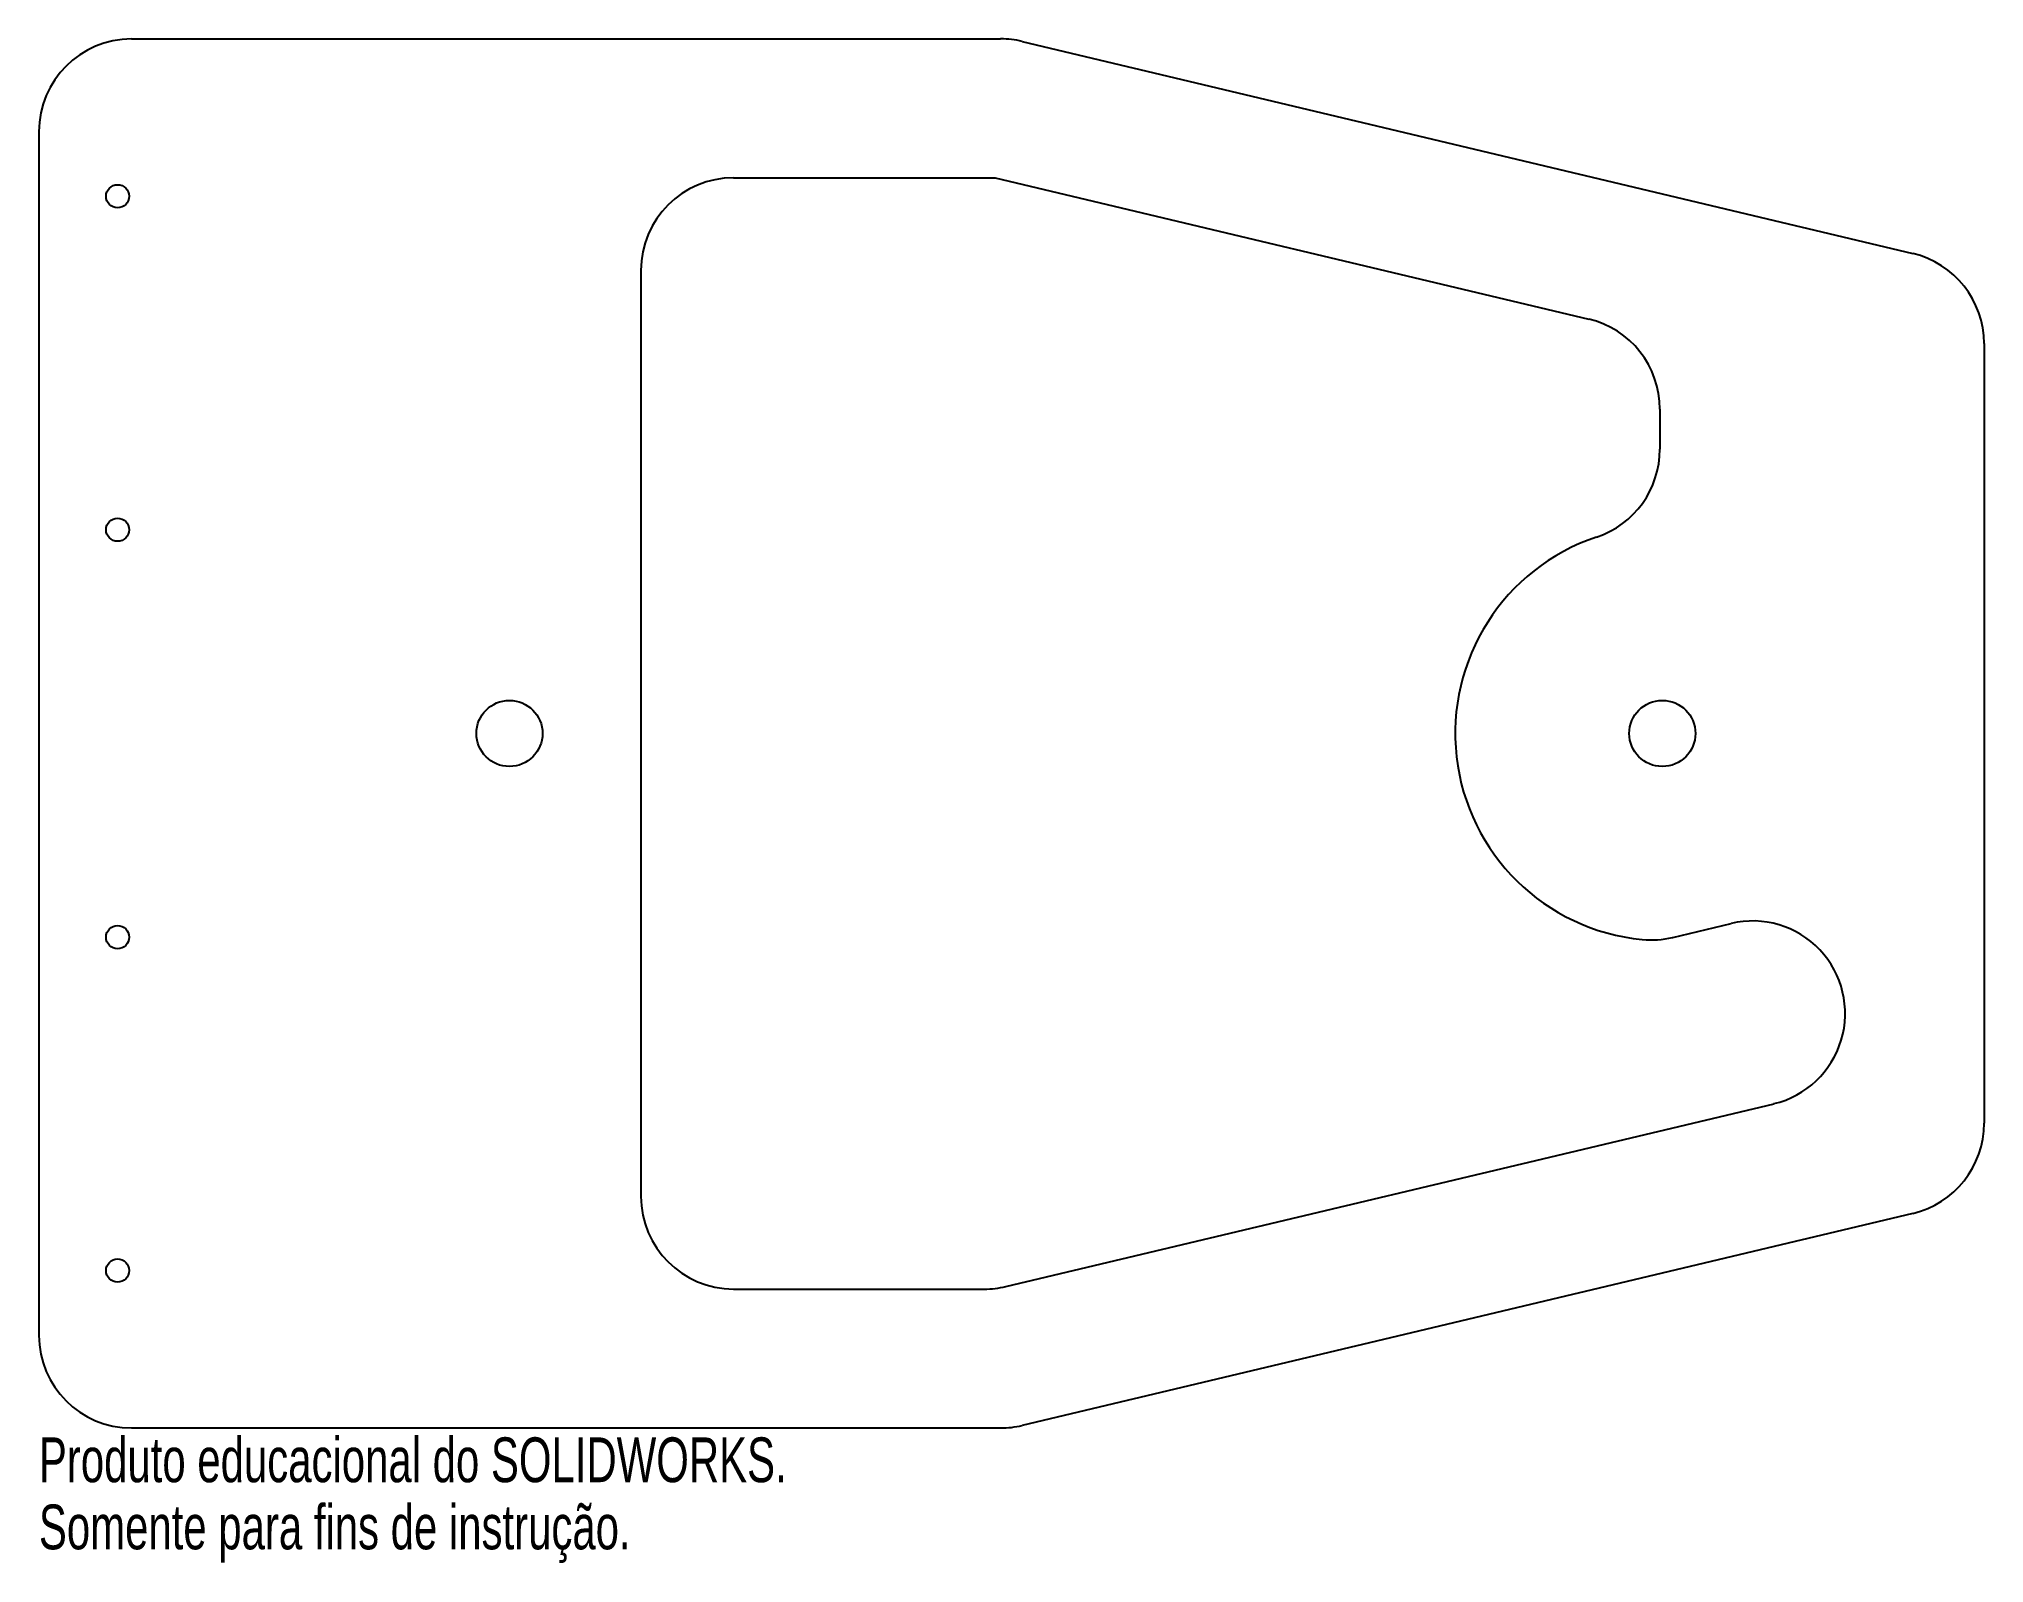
# Paper-space layout '_Inferior' of a CAD drawing. Header units: millimetres. Extents: x 0 to 210, y -90 to 75.
import ezdxf

# ---------------------------------------------------------------- set-up
doc = ezdxf.new("R2010")
doc.units = ezdxf.units.MM
doc.styles.add('SLDTEXTSTYLE0', font='TXT', dxfattribs={"width": 0.7})

psp = doc.layouts.new('_Inferior')

# ---------------------------------------------------------------- linework, layer by layer
at = {"color": 7, "linetype": 'Continuous', "lineweight": 25}
for p, q in [((10, 75), (103.83, 75)), ((106.14, 74.73), (202.32, 51.83)), ((0, 65), (0, -65)), ((75, 60), (103.24, 60)), ((103.24, 60), (167.32, 44.74)), ((65, 50), (65, -50)), ((210, 42.1), (210, -42.1)), ((175, 35.02), (175, 30.69)), ((176.38, -22.03), (182.68, -20.53)), ((104.38, -59.73), (187.32, -39.98)), ((202.32, -51.83), (106.14, -74.73)), ((75, -60), (102.06, -60)), ((10, -75), (103.83, -75))]:
    psp.add_line(p, q, dxfattribs=at)
for centre, radius in [((8.5, 58), 1.25), ((8.5, 22), 1.25), ((50.8, 0), 3.57), ((175.26, 0), 3.57), ((8.5, -22), 1.25), ((8.5, -58), 1.25)]:
    psp.add_circle(centre, radius, dxfattribs=at)
for centre, radius, start, end in [((10, 65), 10, 90, 180), ((103.83, 65), 10, 76.6075, 90), ((75, 50), 10, 90, 180), ((200, 42.1), 10, 0, 76.6075), ((165, 35.02), 10, 0, 76.6075), ((165, 30.69), 10, 288.4872, 0), ((175.26, 0), 22.36, 108.4872, 264.4431), ((185, -30.25), 10, 283.3925, 103.3925), ((174.06, -12.3), 10, 264.4431, 283.3925), ((200, -42.1), 10, 283.3925, 0), ((75, -50), 10, 180, 270), ((102.06, -50), 10, 270, 283.3925), ((10, -65), 10, 180, 270), ((103.83, -65), 10, 270, 283.3925)]:
    psp.add_arc(centre, radius, start, end, dxfattribs=at)

# ---------------------------------------------------------------- texts
at = {"color": 7, "linetype": 'Continuous', "char_height": 4.8336, "attachment_point": 1, "style": 'SLDTEXTSTYLE0'}
for s, insert in [('Produto educacional do SOLIDWORKS.', (0, -76.02)), ('Somente para fins de instrução.', (0, -83.27))]:
    psp.add_mtext(s, dxfattribs=dict(at, insert=insert))

doc.saveas('drawing.dxf')
